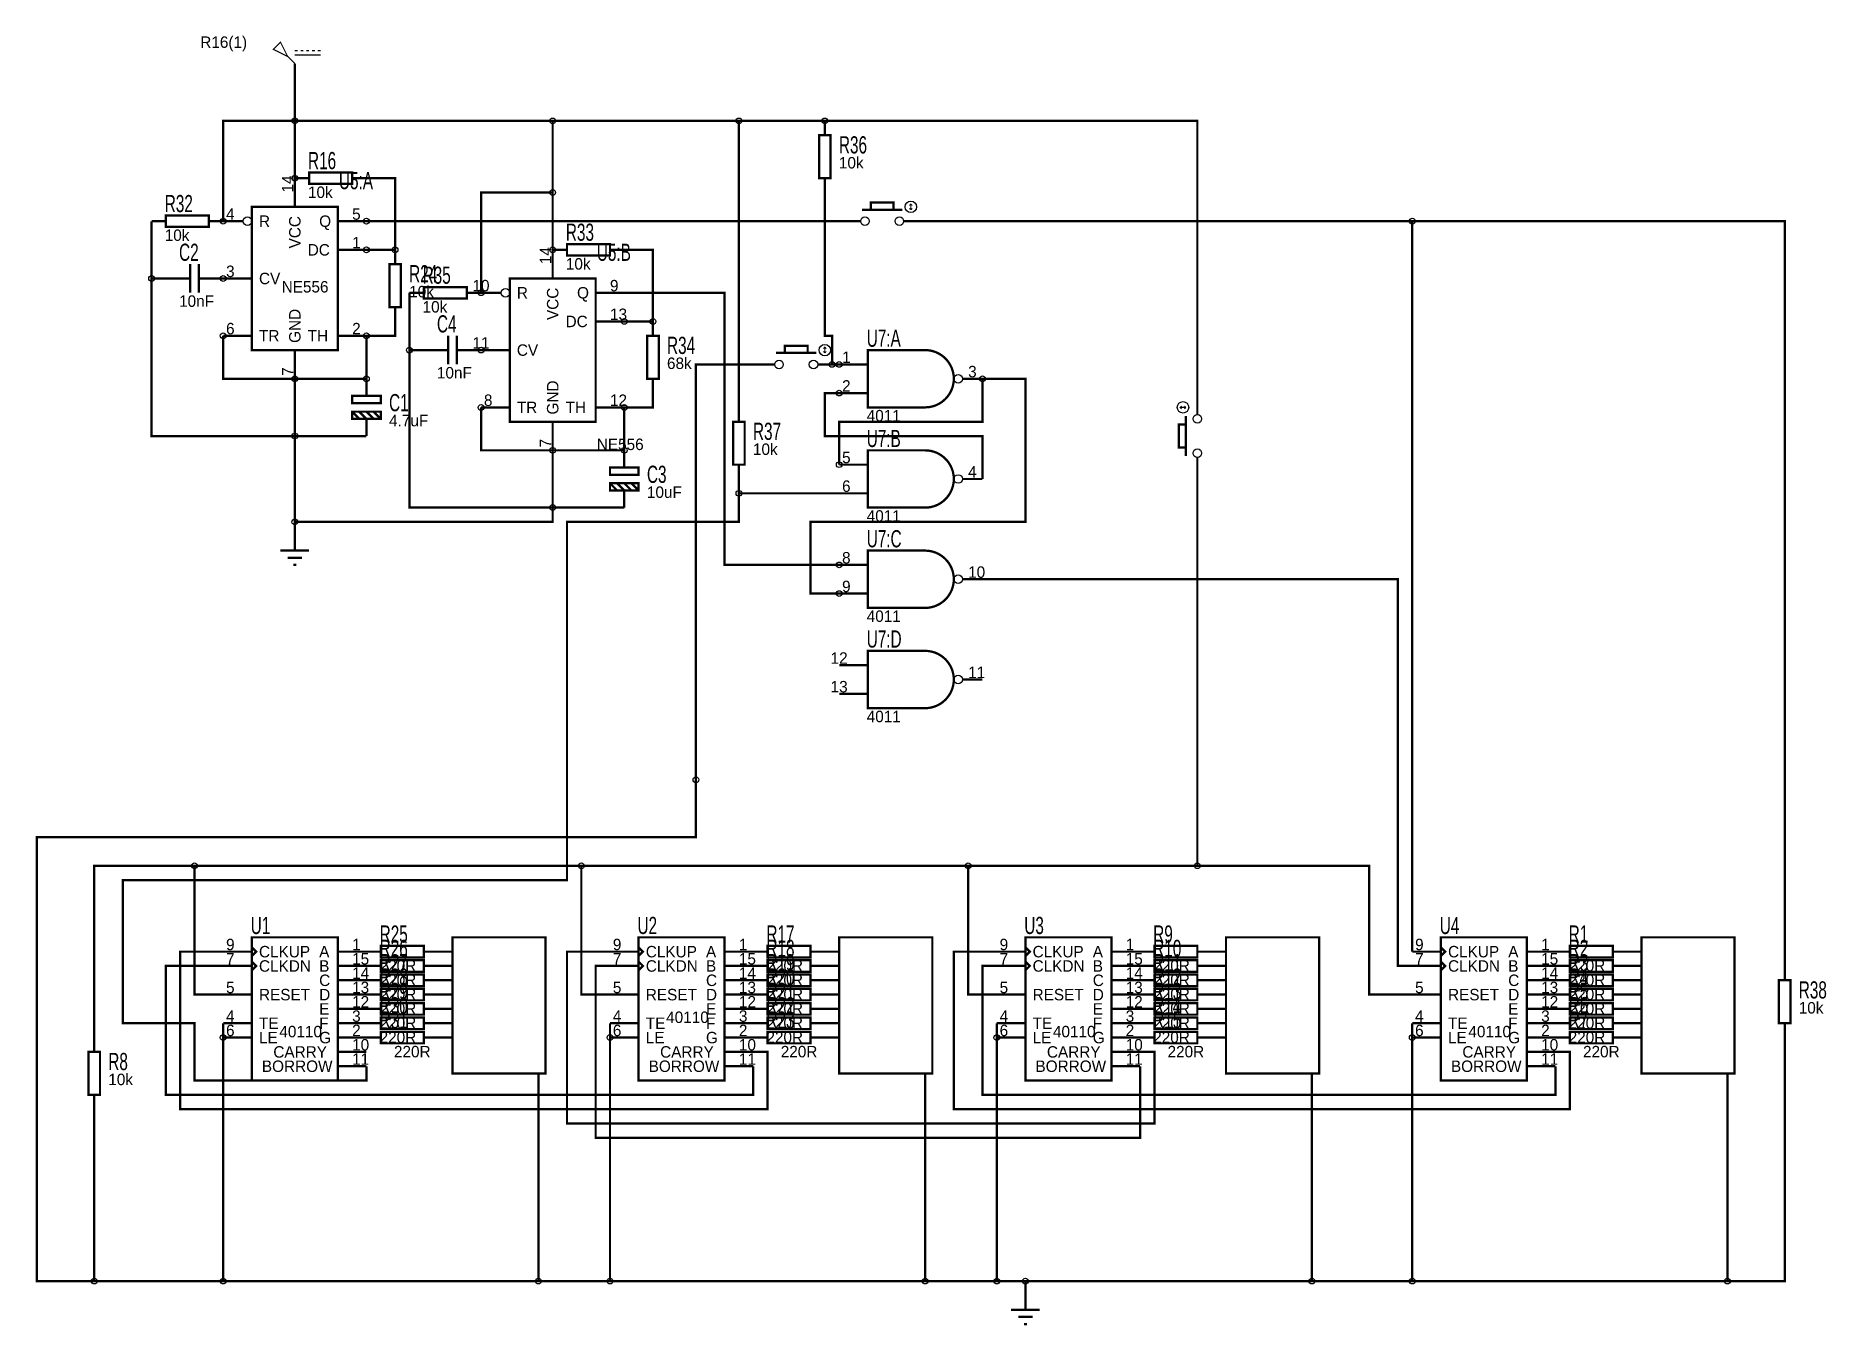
# Model space of a CAD drawing. Header units: inches. Extents: x -5.1 to 7.4, y -4.6 to 4.4.
import ezdxf

# ---------------------------------------------------------------- set-up
doc = ezdxf.new("R2010")
doc.units = ezdxf.units.IN
doc.header["$MEASUREMENT"] = 0
doc.layers.get('0').update_dxf_attribs({"linetype": 'CONTINUOUS'})
for name, color, linetype in [('1', 1, 'CONTINUOUS'), ('2', 2, 'CONTINUOUS'), ('3', 3, 'CONTINUOUS'), ('4', 4, 'CONTINUOUS')]:
    doc.layers.add(name, color=color, linetype=linetype)

msp = doc.modelspace()

# ---------------------------------------------------------------- linework, layer by layer
at = {"layer": '1', "const_width": 0.016}
for points in [[(-3.3, 4.2), (-3.3, 3.8)], [(-3.3, 3.8), (-3.8, 3.8), (-3.8, 3.1)], [(-3.3, 3.8), (-3.3, 3.4), (-3.3, 3.4)], [(-3.3, 3.8), (-1.5, 3.8)], [(-1.5, 3.3), (-1.5, 3.8)], [(-1.5, 3.8), (-0.2, 3.8)], [(0.4, 3.8), (-0.2, 3.8), (-0.2, 1.8)], [(0.4, 3.8), (0.4, 3.8)], [(0.4, 3.8), (3, 3.8), (3, 1.85)], [(-3.3, 3.4), (-3.3, 3.4)], [(-2.8, 3.4), (-2.6, 3.4), (-2.6, 2.9)], [(-1.5, 3.3), (-2, 3.3), (-2, 2.6)], [(-1.5, 3.3), (-1.5, 2.9)], [(-1.5, 3.3), (-1.5, 2.9), (-1.5, 2.9)], [(0.4, 3.3), (0.4, 2.3), (0.45, 2.3), (0.45, 2.1)], [(-4.3, 3.1), (-4.3, 2.7)], [(-3.8, 3.1), (-3.8, 3.1), (-3.8, 3.1)], [(-2.8, 3.1), (-2.8, 3.1)], [(-2.8, 3.1), (0.55, 3.1)], [(4.5, -2), (4.5, 3.1), (1.05, 3.1)], [(7.1, -2.1), (7.1, 3.1), (4.5, 3.1)], [(-2.8, 2.9), (-2.8, 2.9)], [(-2.6, 2.9), (-2.8, 2.9)], [(-2.6, 2.9), (-2.6, 2.9)], [(-1.5, 2.9), (-1.5, 2.9), (-1.5, 2.9)], [(-1, 2.9), (-0.8, 2.9), (-0.8, 2.4)], [(-3.3, 1.6), (-4.3, 1.6), (-4.3, 2.7)], [(-4.2, 2.7), (-4.3, 2.7)], [(-3.8, 2.7), (-3.8, 2.7), (-3.8, 2.7)], [(-2.5, 2.6), (-2.5, 2.2)], [(-2, 2.6), (-2, 2.6), (-2, 2.6)], [(-1, 2.6), (-0.3, 2.6), (-0.3, 0.7), (0.5, 0.7)], [(-2.6, 2.4), (-2.6, 2.3), (-2.8, 2.3), (-2.8, 2.3)], [(-0.8, 2.4), (-1, 2.4), (-1, 2.4)], [(-0.8, 2.4), (-0.8, 2.4)], [(-3.8, 2.3), (-3.8, 2.3)], [(-2.8, 2), (-3.8, 2), (-3.8, 2.3)], [(-2.8, 2), (-2.8, 2.3)], [(-1.5, 1.1), (-2.5, 1.1), (-2.5, 2.2)], [(-2.4, 2.2), (-2.5, 2.2)], [(-2, 2.2), (-2, 2.2), (-2, 2.2)], [(-3.3, 2), (-3.3, 2)], [(-3.3, 1.6), (-3.3, 2)], [(-2.8, 2), (-2.8, 2)], [(-0.05, 2.1), (-0.5, 2.1), (-0.5, -0.8)], [(1.5, 2), (1.8, 2), (1.8, 1), (0.3, 1), (0.3, 0.5), (0.5, 0.5)], [(0.45, 2.1), (0.45, 2.1)], [(0.45, 2.1), (0.5, 2.1)], [(0.5, 2.1), (0.5, 2.1)], [(1.5, 2), (1.5, 1.7), (0.5, 1.7), (0.5, 1.4)], [(1.5, 2), (1.5, 2)], [(-0.8, 1.9), (-0.8, 1.8), (-1, 1.8), (-1, 1.8)], [(1.5, 1.3), (1.5, 1.6), (0.4, 1.6), (0.4, 1.9), (0.5, 1.9)], [(0.5, 1.9), (0.5, 1.9)], [(-1, 1.5), (-2, 1.5), (-2, 1.8), (-2, 1.8)], [(-1, 1.5), (-1, 1.8)], [(-2.8, 1.6), (-3.3, 1.6)], [(-3.3, 1.6), (-3.3, 1)], [(-1.5, 1.1), (-1.5, 1.5), (-1.5, 1.5)], [(-1, 1.5), (-1, 1.5)], [(0.5, 1.4), (0.5, 1.4)], [(-0.2, 1.3), (-0.2, 1.2)], [(1.4, -1.4), (3, -1.4), (3, 1.35)], [(-2.8, -2.8), (-2.8, -2.9), (-4, -2.9), (-4, -2.5), (-4.5, -2.5), (-4.5, -1.5), (-1.4, -1.5), (-1.4, 1), (-0.2, 1), (-0.2, 1.2)], [(0.5, 1.2), (-0.2, 1.2)], [(-1.5, 1.1), (-1.5, 1), (-3.3, 1)], [(-3.3, 0.9), (-3.3, 1)], [(-1, 1.1), (-1.5, 1.1)], [(-3.3, 0.9), (-3.3, 0.8)], [(-3.4, 0.8), (-3.2, 0.8)], [(-3.35, 0.75), (-3.25, 0.75)], [(-3.31, 0.7), (-3.29, 0.7)], [(0.5, 0.7), (0.5, 0.7)], [(0.5, 0.5), (0.5, 0.5)], [(4.5, -2.1), (4.4, -2.1), (4.4, 0.6), (1.5, 0.6)], [(-4.7, -4.3), (-5.1, -4.3), (-5.1, -1.2), (-0.5, -1.2), (-0.5, -0.8)], [(-4.7, -2.6), (-4.7, -1.4), (-4, -1.4)], [(-1.1, -2.3), (-1.3, -2.3), (-1.3, -1.4), (-4, -1.4)], [(-3.8, -2.3), (-4, -2.3), (-4, -1.4)], [(1.6, -2.3), (1.4, -2.3), (1.4, -1.4), (-1.3, -1.4)], [(4.5, -2.3), (4.2, -2.3), (4.2, -1.4), (3, -1.4)], [(-3.8, -2), (-4.1, -2), (-4.1, -3.1), (0, -3.1), (0, -2.7), (-0.1, -2.7)], [(-2.8, -2), (-2.8, -2)], [(-2.3, -2), (-2.3, -2)], [(-1.1, -2), (-1.4, -2), (-1.4, -3.2), (2.7, -3.2), (2.7, -2.7), (2.6, -2.7)], [(-0.1, -2), (-0.1, -2)], [(0.4, -2), (0.4, -2)], [(5.5, -2.7), (5.6, -2.7), (5.6, -3.1), (1.3, -3.1), (1.3, -2), (1.6, -2)], [(2.6, -2), (2.6, -2)], [(3.1, -2), (3.1, -2)], [(5.5, -2), (5.5, -2)], [(6, -2), (6, -2)], [(-3.8, -2.1), (-4.2, -2.1), (-4.2, -3), (-0.1, -3), (-0.1, -2.8)], [(-2.8, -2.1), (-2.8, -2.1)], [(-2.3, -2.1), (-2.3, -2.1)], [(-1.1, -2.1), (-1.2, -2.1), (-1.2, -3.3), (2.6, -3.3), (2.6, -2.8)], [(-0.1, -2.1), (-0.1, -2.1)], [(0.4, -2.1), (0.4, -2.1)], [(5.5, -2.8), (5.5, -3), (1.5, -3), (1.5, -2.1), (1.6, -2.1)], [(2.6, -2.1), (2.6, -2.1)], [(3.1, -2.1), (3.1, -2.1)], [(5.5, -2.1), (5.5, -2.1)], [(6, -2.1), (6, -2.1)], [(-2.8, -2.2), (-2.8, -2.2)], [(-2.3, -2.2), (-2.3, -2.2)], [(-0.1, -2.2), (-0.1, -2.2)], [(0.4, -2.2), (0.4, -2.2)], [(2.6, -2.2), (2.6, -2.2)], [(3.1, -2.2), (3.1, -2.2)], [(5.5, -2.2), (5.5, -2.2)], [(6, -2.2), (6, -2.2)], [(-2.8, -2.3), (-2.8, -2.3)], [(-2.3, -2.3), (-2.3, -2.3)], [(-0.1, -2.3), (-0.1, -2.3)], [(0.4, -2.3), (0.4, -2.3)], [(2.6, -2.3), (2.6, -2.3)], [(3.1, -2.3), (3.1, -2.3)], [(5.5, -2.3), (5.5, -2.3)], [(6, -2.3), (6, -2.3)], [(-3.8, -2.5), (-3.8, -2.6), (-3.8, -2.6), (-3.8, -4.3)], [(-2.8, -2.4), (-2.8, -2.4)], [(-2.8, -2.5), (-2.8, -2.5)], [(-2.3, -2.4), (-2.3, -2.4)], [(-2.3, -2.5), (-2.3, -2.5)], [(-1.1, -2.5), (-1.1, -2.6), (-1.1, -2.6), (-1.1, -4.3)], [(-0.1, -2.4), (-0.1, -2.4)], [(-0.1, -2.5), (-0.1, -2.5)], [(0.4, -2.4), (0.4, -2.4)], [(0.4, -2.5), (0.4, -2.5)], [(1.6, -2.5), (1.6, -2.6), (1.6, -2.6)], [(2.6, -2.4), (2.6, -2.4)], [(2.6, -2.5), (2.6, -2.5)], [(3.1, -2.4), (3.1, -2.4)], [(3.1, -2.5), (3.1, -2.5)], [(4.5, -2.5), (4.5, -2.6), (4.5, -2.6), (4.5, -4.3)], [(5.5, -2.4), (5.5, -2.4)], [(5.5, -2.5), (5.5, -2.5)], [(6, -2.4), (6, -2.4)], [(6, -2.5), (6, -2.5)], [(-2.8, -2.6), (-2.8, -2.6)], [(-2.3, -2.6), (-2.3, -2.6)], [(-0.1, -2.6), (-0.1, -2.6)], [(0.4, -2.6), (0.4, -2.6)], [(1.6, -2.6), (1.6, -4.3)], [(2.6, -2.6), (2.6, -2.6)], [(3.1, -2.6), (3.1, -2.6)], [(5.5, -2.6), (5.5, -2.6)], [(6, -2.6), (6, -2.6)], [(7.1, -2.6), (7.1, -4.3), (6.7, -4.3)], [(-1.6, -2.95), (-1.6, -4.3)], [(1.1, -2.95), (1.1, -4.3)], [(3.8, -2.95), (3.8, -4.3)], [(6.7, -2.95), (6.7, -4.3), (4.5, -4.3)], [(-4.7, -3.1), (-4.7, -4.3)], [(-3.8, -4.3), (-4.7, -4.3)], [(-3.8, -4.3), (-1.6, -4.3)], [(-1.1, -4.3), (-1.6, -4.3)], [(-1.1, -4.3), (1.1, -4.3)], [(1.6, -4.3), (1.1, -4.3)], [(1.8, -4.3), (1.6, -4.3)], [(1.8, -4.4), (1.8, -4.3)], [(1.8, -4.3), (3.8, -4.3)], [(4.5, -4.3), (3.8, -4.3)], [(1.7, -4.5), (1.9, -4.5)], [(1.8, -4.4), (1.8, -4.5)], [(1.75, -4.55), (1.85, -4.55)], [(1.79, -4.6), (1.81, -4.6)]]:
    msp.add_lwpolyline(points, dxfattribs=at)
at = {"layer": '1'}
for centre in [(-3.3, 3.8), (-1.5, 3.8), (-0.2, 3.8), (0.4, 3.8), (-3.3, 3.4), (-1.5, 3.3), (-3.8, 3.1), (-2.8, 3.1), (4.5, 3.1), (-2.8, 2.9), (-2.6, 2.9), (-1.5, 2.9), (-1.5, 2.9), (-4.3, 2.7), (-3.8, 2.7), (-2, 2.6), (-1, 2.4), (-0.8, 2.4), (-3.8, 2.3), (-2.8, 2.3), (-2.5, 2.2), (-2, 2.2), (-3.3, 2), (-2.8, 2), (0.45, 2.1), (0.5, 2.1), (1.5, 2), (0.5, 1.9), (-2, 1.8), (-1, 1.8), (-3.3, 1.6), (-1.5, 1.5), (-1, 1.5), (0.5, 1.4), (-0.2, 1.2), (-3.3, 1), (-1.5, 1.1), (0.5, 0.7), (0.5, 0.5), (-0.5, -0.8), (-4, -1.4), (-1.3, -1.4), (1.4, -1.4), (3, -1.4), (-3.8, -2.6), (-1.1, -2.6), (1.6, -2.6), (4.5, -2.6), (-4.7, -4.3), (-3.8, -4.3), (-1.6, -4.3), (-1.1, -4.3), (1.1, -4.3), (1.6, -4.3), (1.8, -4.3), (3.8, -4.3), (4.5, -4.3), (6.7, -4.3)]:
    msp.add_circle(centre, 0.02, dxfattribs=at)
at = {"layer": '2', "const_width": 0.016}
for points in [[(0.4, 3.8), (0.4, 3.7)], [(0.36, 3.4), (0.44, 3.4), (0.44, 3.7), (0.36, 3.7), (0.36, 3.4)], [(-3.3, 3.4), (-3.2, 3.4)], [(-3.3, 3.4), (-3.3, 3.2)], [(-3.2, 3.36), (-2.9, 3.36), (-2.9, 3.44), (-3.2, 3.44), (-3.2, 3.36)], [(-2.8, 3.4), (-2.9, 3.4)], [(0.4, 3.3), (0.4, 3.4)], [(-4.2, 3.06), (-3.9, 3.06), (-3.9, 3.14), (-4.2, 3.14), (-4.2, 3.06)], [(-3.6, 2.2), (-3, 2.2), (-3, 3.2), (-3.6, 3.2), (-3.6, 2.2)], [(0.66, 3.18), (0.94, 3.18)], [(0.72, 3.18), (0.88, 3.18), (0.88, 3.23), (0.72, 3.23), (0.72, 3.18)], [(-4.3, 3.1), (-4.2, 3.1)], [(-3.8, 3.1), (-3.9, 3.1)], [(-3.8, 3.1), (-3.66, 3.1)], [(-2.8, 3.1), (-3, 3.1)], [(0.55, 3.1), (0.65, 3.1)], [(1.05, 3.1), (0.95, 3.1)], [(-2.8, 2.9), (-3, 2.9)], [(-2.6, 2.9), (-2.6, 2.8)], [(-1.5, 2.9), (-1.5, 2.7)], [(-1.5, 2.9), (-1.4, 2.9)], [(-1.4, 2.86), (-1.1, 2.86), (-1.1, 2.94), (-1.4, 2.94), (-1.4, 2.86)], [(-1, 2.9), (-1.1, 2.9)], [(-4.03, 2.6), (-4.03, 2.8)], [(-3.97, 2.6), (-3.97, 2.8)], [(-2.64, 2.5), (-2.56, 2.5), (-2.56, 2.8), (-2.64, 2.8), (-2.64, 2.5)], [(-4.2, 2.7), (-4.1, 2.7)], [(-4.03, 2.7), (-4.1, 2.7)], [(-3.97, 2.7), (-3.9, 2.7)], [(-3.8, 2.7), (-3.9, 2.7)], [(-3.8, 2.7), (-3.6, 2.7)], [(-2.4, 2.56), (-2.1, 2.56), (-2.1, 2.64), (-2.4, 2.64), (-2.4, 2.56)], [(-1.8, 1.7), (-1.2, 1.7), (-1.2, 2.7), (-1.8, 2.7), (-1.8, 1.7)], [(-2.6, 2.4), (-2.6, 2.5)], [(-2.5, 2.6), (-2.4, 2.6)], [(-2, 2.6), (-2.1, 2.6)], [(-2, 2.6), (-1.86, 2.6)], [(-1, 2.6), (-1.2, 2.6)], [(-1, 2.4), (-1.2, 2.4)], [(-0.8, 2.4), (-0.8, 2.3)], [(-3.8, 2.3), (-3.6, 2.3)], [(-2.8, 2.3), (-3, 2.3)], [(-2.23, 2.1), (-2.23, 2.3)], [(-2.17, 2.1), (-2.17, 2.3)], [(-0.84, 2), (-0.76, 2), (-0.76, 2.3), (-0.84, 2.3), (-0.84, 2)], [(-3.3, 2), (-3.3, 2.2)], [(-2.4, 2.2), (-2.3, 2.2)], [(-2.23, 2.2), (-2.3, 2.2)], [(-2.17, 2.2), (-2.1, 2.2)], [(-2, 2.2), (-2.1, 2.2)], [(-2, 2.2), (-1.8, 2.2)], [(0.06, 2.18), (0.34, 2.18)], [(0.12, 2.18), (0.28, 2.18), (0.28, 2.23), (0.12, 2.23), (0.12, 2.18)], [(1.3, 2), (1.298963, 2.020374), (1.295918, 2.040176), (1.290969, 2.059304), (1.284219, 2.077656), (1.275769, 2.095129), (1.265723, 2.111621), (1.254182, 2.127029), (1.24125, 2.14125), (1.227029, 2.154182), (1.211621, 2.165723), (1.19513, 2.175769), (1.177656, 2.184219), (1.159304, 2.190969), (1.140176, 2.195918), (1.120374, 2.198963), (1.1, 2.2), (0.7, 2.2), (0.7, 1.8), (1.1, 1.8), (1.120374, 1.801037), (1.140176, 1.804082), (1.159304, 1.809031), (1.177656, 1.815781), (1.19513, 1.824231), (1.211621, 1.834277), (1.227029, 1.845818), (1.24125, 1.85875), (1.254182, 1.872971), (1.265723, 1.888379), (1.275769, 1.904871), (1.284219, 1.922344), (1.290969, 1.940696), (1.295918, 1.959824), (1.298963, 1.979626), (1.3, 2)], [(-2.8, 2), (-2.8, 1.9)], [(-0.8, 1.9), (-0.8, 2)], [(-0.05, 2.1), (0.05, 2.1)], [(0.45, 2.1), (0.35, 2.1)], [(0.5, 2.1), (0.7, 2.1)], [(1.5, 2), (1.36, 2)], [(-2.9, 1.83), (-2.7, 1.83), (-2.7, 1.88), (-2.9, 1.88), (-2.9, 1.83)], [(-2.8, 1.88), (-2.8, 1.9)], [(0.5, 1.9), (0.7, 1.9)], [(-2.9, 1.72), (-2.7, 1.72), (-2.7, 1.77), (-2.9, 1.77), (-2.9, 1.72)], [(-2.9, 1.77), (-2.85, 1.72)], [(-2.85, 1.77), (-2.8, 1.72)], [(-2.8, 1.77), (-2.75, 1.72)], [(-2.75, 1.77), (-2.7, 1.72)], [(-2, 1.8), (-1.8, 1.8)], [(-1, 1.8), (-1.2, 1.8)], [(-0.2, 1.8), (-0.2, 1.7)], [(3, 1.85), (3, 1.75)], [(-2.8, 1.72), (-2.8, 1.7)], [(-2.8, 1.6), (-2.8, 1.7)], [(-1.5, 1.5), (-1.5, 1.7)], [(-0.24, 1.4), (-0.16, 1.4), (-0.16, 1.7), (-0.24, 1.7), (-0.24, 1.4)], [(2.87, 1.52), (2.92, 1.52), (2.92, 1.68), (2.87, 1.68), (2.87, 1.52)], [(2.92, 1.46), (2.92, 1.74)], [(-1, 1.5), (-1, 1.4)], [(1.3, 1.3), (1.298963, 1.320374), (1.295918, 1.340176), (1.290969, 1.359304), (1.284219, 1.377656), (1.275769, 1.39513), (1.265723, 1.411621), (1.254182, 1.427029), (1.24125, 1.44125), (1.227029, 1.454182), (1.211621, 1.465723), (1.19513, 1.475769), (1.177656, 1.484219), (1.159304, 1.490969), (1.140176, 1.495918), (1.120374, 1.498963), (1.1, 1.5), (0.7, 1.5), (0.7, 1.1), (1.1, 1.1), (1.120374, 1.101037), (1.140176, 1.104082), (1.159304, 1.109031), (1.177656, 1.115781), (1.19513, 1.124231), (1.211621, 1.134277), (1.227029, 1.145818), (1.24125, 1.15875), (1.254182, 1.172971), (1.265723, 1.188379), (1.275769, 1.20487), (1.284219, 1.222344), (1.290969, 1.240696), (1.295918, 1.259824), (1.298963, 1.279626), (1.3, 1.3)], [(-1.1, 1.33), (-0.9, 1.33), (-0.9, 1.38), (-1.1, 1.38), (-1.1, 1.33)], [(-1, 1.38), (-1, 1.4)], [(-0.2, 1.3), (-0.2, 1.4)], [(0.5, 1.4), (0.7, 1.4)], [(3, 1.35), (3, 1.45)], [(-1.1, 1.22), (-0.9, 1.22), (-0.9, 1.27), (-1.1, 1.27), (-1.1, 1.22)], [(-1.1, 1.27), (-1.05, 1.22)], [(-1.05, 1.27), (-1, 1.22)], [(-1, 1.27), (-0.95, 1.22)], [(-0.95, 1.27), (-0.9, 1.22)], [(1.5, 1.3), (1.36, 1.3)], [(-1, 1.22), (-1, 1.2)], [(-1, 1.1), (-1, 1.2)], [(0.5, 1.2), (0.7, 1.2)], [(1.3, 0.6), (1.298963, 0.620374), (1.295918, 0.640176), (1.290969, 0.659304), (1.284219, 0.677656), (1.275769, 0.69513), (1.265723, 0.711621), (1.254182, 0.727029), (1.24125, 0.74125), (1.227029, 0.754182), (1.211621, 0.765723), (1.19513, 0.775769), (1.177656, 0.784219), (1.159304, 0.790969), (1.140176, 0.795918), (1.120374, 0.798963), (1.1, 0.8), (0.7, 0.8), (0.7, 0.4), (1.1, 0.4), (1.120374, 0.401037), (1.140176, 0.404082), (1.159304, 0.409031), (1.177656, 0.415781), (1.19513, 0.424231), (1.211621, 0.434277), (1.227029, 0.445818), (1.24125, 0.45875), (1.254182, 0.472971), (1.265723, 0.488379), (1.275769, 0.50487), (1.284219, 0.522344), (1.290969, 0.540696), (1.295918, 0.559824), (1.298963, 0.579626), (1.3, 0.6)], [(0.5, 0.7), (0.7, 0.7)], [(0.5, 0.5), (0.7, 0.5)], [(1.5, 0.6), (1.36, 0.6)], [(0.5, 0), (0.7, 0)], [(1.3, -0.1), (1.298963, -0.079626), (1.295918, -0.059824), (1.290969, -0.040696), (1.284219, -0.022344), (1.275769, -0.00487), (1.265723, 0.011621), (1.254182, 0.027029), (1.24125, 0.04125), (1.227029, 0.054182), (1.211621, 0.065723), (1.19513, 0.075769), (1.177656, 0.084219), (1.159304, 0.090969), (1.140176, 0.095918), (1.120374, 0.098963), (1.1, 0.1), (0.7, 0.1), (0.7, -0.3), (1.1, -0.3), (1.120374, -0.298963), (1.140176, -0.295918), (1.159304, -0.290969), (1.177656, -0.284219), (1.19513, -0.275769), (1.211621, -0.265723), (1.227029, -0.254182), (1.24125, -0.24125), (1.254182, -0.227029), (1.265723, -0.211621), (1.275769, -0.19513), (1.284219, -0.177656), (1.290969, -0.159304), (1.295918, -0.140176), (1.298963, -0.120374), (1.3, -0.1)], [(1.5, -0.1), (1.36, -0.1)], [(0.5, -0.2), (0.7, -0.2)], [(-3.8, -2), (-3.6, -2)], [(-3.6, -2.9), (-3, -2.9), (-3, -1.9), (-3.6, -1.9), (-3.6, -2.9)], [(-3.6, -1.97), (-3.57, -2), (-3.6, -2.03), (-3.6, -1.97)], [(-2.8, -2), (-3, -2)], [(-2.8, -2), (-2.7, -2)], [(-2.7, -2.04), (-2.4, -2.04), (-2.4, -1.96), (-2.7, -1.96), (-2.7, -2.04)], [(-2.3, -2), (-2.4, -2)], [(-2.3, -2), (-2.2, -2)], [(-2.2, -2.85), (-1.55, -2.85), (-1.55, -1.9), (-2.2, -1.9), (-2.2, -2.85)], [(-1.1, -2), (-0.9, -2)], [(-0.9, -2.9), (-0.3, -2.9), (-0.3, -1.9), (-0.9, -1.9), (-0.9, -2.9)], [(-0.9, -1.97), (-0.87, -2), (-0.9, -2.03), (-0.9, -1.97)], [(-0.1, -2), (-0.3, -2)], [(-0.1, -2), (0, -2)], [(0, -2.04), (0.3, -2.04), (0.3, -1.96), (0, -1.96), (0, -2.04)], [(0.4, -2), (0.3, -2)], [(0.4, -2), (0.5, -2)], [(0.5, -2.85), (1.15, -2.85), (1.15, -1.9), (0.5, -1.9), (0.5, -2.85)], [(1.6, -2), (1.8, -2)], [(1.8, -2.9), (2.4, -2.9), (2.4, -1.9), (1.8, -1.9), (1.8, -2.9)], [(1.8, -1.97), (1.83, -2), (1.8, -2.03), (1.8, -1.97)], [(2.6, -2), (2.4, -2)], [(2.6, -2), (2.7, -2)], [(2.7, -2.04), (3, -2.04), (3, -1.96), (2.7, -1.96), (2.7, -2.04)], [(3.1, -2), (3, -2)], [(3.1, -2), (3.2, -2)], [(3.2, -2.85), (3.85, -2.85), (3.85, -1.9), (3.2, -1.9), (3.2, -2.85)], [(4.5, -2), (4.7, -2)], [(4.7, -2.9), (5.3, -2.9), (5.3, -1.9), (4.7, -1.9), (4.7, -2.9)], [(4.7, -1.97), (4.73, -2), (4.7, -2.03), (4.7, -1.97)], [(5.5, -2), (5.3, -2)], [(5.5, -2), (5.6, -2)], [(5.6, -2.04), (5.9, -2.04), (5.9, -1.96), (5.6, -1.96), (5.6, -2.04)], [(6, -2), (5.9, -2)], [(6, -2), (6.1, -2)], [(6.1, -2.85), (6.75, -2.85), (6.75, -1.9), (6.1, -1.9), (6.1, -2.85)], [(-3.8, -2.1), (-3.6, -2.1)], [(-3.6, -2.07), (-3.57, -2.1), (-3.6, -2.13), (-3.6, -2.07)], [(-2.8, -2.1), (-3, -2.1)], [(-2.8, -2.1), (-2.7, -2.1)], [(-2.7, -2.14), (-2.4, -2.14), (-2.4, -2.06), (-2.7, -2.06), (-2.7, -2.14)], [(-2.3, -2.1), (-2.4, -2.1)], [(-2.3, -2.1), (-2.2, -2.1)], [(-1.1, -2.1), (-0.9, -2.1)], [(-0.9, -2.07), (-0.87, -2.1), (-0.9, -2.13), (-0.9, -2.07)], [(-0.1, -2.1), (-0.3, -2.1)], [(-0.1, -2.1), (0, -2.1)], [(0, -2.14), (0.3, -2.14), (0.3, -2.06), (0, -2.06), (0, -2.14)], [(0.4, -2.1), (0.3, -2.1)], [(0.4, -2.1), (0.5, -2.1)], [(1.6, -2.1), (1.8, -2.1)], [(1.8, -2.07), (1.83, -2.1), (1.8, -2.13), (1.8, -2.07)], [(2.6, -2.1), (2.4, -2.1)], [(2.6, -2.1), (2.7, -2.1)], [(2.7, -2.14), (3, -2.14), (3, -2.06), (2.7, -2.06), (2.7, -2.14)], [(3.1, -2.1), (3, -2.1)], [(3.1, -2.1), (3.2, -2.1)], [(4.5, -2.1), (4.7, -2.1)], [(4.7, -2.07), (4.73, -2.1), (4.7, -2.13), (4.7, -2.07)], [(5.5, -2.1), (5.3, -2.1)], [(5.5, -2.1), (5.6, -2.1)], [(5.6, -2.14), (5.9, -2.14), (5.9, -2.06), (5.6, -2.06), (5.6, -2.14)], [(6, -2.1), (5.9, -2.1)], [(6, -2.1), (6.1, -2.1)], [(7.1, -2.1), (7.1, -2.2)], [(-2.8, -2.2), (-3, -2.2)], [(-2.8, -2.2), (-2.7, -2.2)], [(-2.7, -2.24), (-2.4, -2.24), (-2.4, -2.16), (-2.7, -2.16), (-2.7, -2.24)], [(-2.3, -2.2), (-2.4, -2.2)], [(-2.3, -2.2), (-2.2, -2.2)], [(-0.1, -2.2), (-0.3, -2.2)], [(-0.1, -2.2), (0, -2.2)], [(0, -2.24), (0.3, -2.24), (0.3, -2.16), (0, -2.16), (0, -2.24)], [(0.4, -2.2), (0.3, -2.2)], [(0.4, -2.2), (0.5, -2.2)], [(2.6, -2.2), (2.4, -2.2)], [(2.6, -2.2), (2.7, -2.2)], [(2.7, -2.24), (3, -2.24), (3, -2.16), (2.7, -2.16), (2.7, -2.24)], [(3.1, -2.2), (3, -2.2)], [(3.1, -2.2), (3.2, -2.2)], [(5.5, -2.2), (5.3, -2.2)], [(5.5, -2.2), (5.6, -2.2)], [(5.6, -2.24), (5.9, -2.24), (5.9, -2.16), (5.6, -2.16), (5.6, -2.24)], [(6, -2.2), (5.9, -2.2)], [(6, -2.2), (6.1, -2.2)], [(7.06, -2.5), (7.14, -2.5), (7.14, -2.2), (7.06, -2.2), (7.06, -2.5)], [(-3.8, -2.3), (-3.6, -2.3)], [(-2.8, -2.3), (-3, -2.3)], [(-2.8, -2.3), (-2.7, -2.3)], [(-2.7, -2.34), (-2.4, -2.34), (-2.4, -2.26), (-2.7, -2.26), (-2.7, -2.34)], [(-2.7, -2.44), (-2.4, -2.44), (-2.4, -2.36), (-2.7, -2.36), (-2.7, -2.44)], [(-2.3, -2.3), (-2.4, -2.3)], [(-2.3, -2.3), (-2.2, -2.3)], [(-1.1, -2.3), (-0.9, -2.3)], [(-0.1, -2.3), (-0.3, -2.3)], [(-0.1, -2.3), (0, -2.3)], [(0, -2.34), (0.3, -2.34), (0.3, -2.26), (0, -2.26), (0, -2.34)], [(0, -2.44), (0.3, -2.44), (0.3, -2.36), (0, -2.36), (0, -2.44)], [(0.4, -2.3), (0.3, -2.3)], [(0.4, -2.3), (0.5, -2.3)], [(1.6, -2.3), (1.8, -2.3)], [(2.6, -2.3), (2.4, -2.3)], [(2.6, -2.3), (2.7, -2.3)], [(2.7, -2.34), (3, -2.34), (3, -2.26), (2.7, -2.26), (2.7, -2.34)], [(2.7, -2.44), (3, -2.44), (3, -2.36), (2.7, -2.36), (2.7, -2.44)], [(3.1, -2.3), (3, -2.3)], [(3.1, -2.3), (3.2, -2.3)], [(4.5, -2.3), (4.7, -2.3)], [(5.5, -2.3), (5.3, -2.3)], [(5.5, -2.3), (5.6, -2.3)], [(5.6, -2.34), (5.9, -2.34), (5.9, -2.26), (5.6, -2.26), (5.6, -2.34)], [(5.6, -2.44), (5.9, -2.44), (5.9, -2.36), (5.6, -2.36), (5.6, -2.44)], [(6, -2.3), (5.9, -2.3)], [(6, -2.3), (6.1, -2.3)], [(-3.8, -2.5), (-3.6, -2.5)], [(-2.8, -2.4), (-3, -2.4)], [(-2.8, -2.5), (-3, -2.5)], [(-2.8, -2.4), (-2.7, -2.4)], [(-2.8, -2.5), (-2.7, -2.5)], [(-2.7, -2.54), (-2.4, -2.54), (-2.4, -2.46), (-2.7, -2.46), (-2.7, -2.54)], [(-2.3, -2.4), (-2.4, -2.4)], [(-2.3, -2.5), (-2.4, -2.5)], [(-2.3, -2.4), (-2.2, -2.4)], [(-2.3, -2.5), (-2.2, -2.5)], [(-1.1, -2.5), (-0.9, -2.5)], [(-0.1, -2.4), (-0.3, -2.4)], [(-0.1, -2.5), (-0.3, -2.5)], [(-0.1, -2.4), (0, -2.4)], [(-0.1, -2.5), (0, -2.5)], [(0, -2.54), (0.3, -2.54), (0.3, -2.46), (0, -2.46), (0, -2.54)], [(0.4, -2.4), (0.3, -2.4)], [(0.4, -2.5), (0.3, -2.5)], [(0.4, -2.4), (0.5, -2.4)], [(0.4, -2.5), (0.5, -2.5)], [(1.6, -2.5), (1.8, -2.5)], [(2.6, -2.4), (2.4, -2.4)], [(2.6, -2.5), (2.4, -2.5)], [(2.6, -2.4), (2.7, -2.4)], [(2.6, -2.5), (2.7, -2.5)], [(2.7, -2.54), (3, -2.54), (3, -2.46), (2.7, -2.46), (2.7, -2.54)], [(3.1, -2.4), (3, -2.4)], [(3.1, -2.5), (3, -2.5)], [(3.1, -2.4), (3.2, -2.4)], [(3.1, -2.5), (3.2, -2.5)], [(4.5, -2.5), (4.7, -2.5)], [(5.5, -2.4), (5.3, -2.4)], [(5.5, -2.5), (5.3, -2.5)], [(5.5, -2.4), (5.6, -2.4)], [(5.5, -2.5), (5.6, -2.5)], [(5.6, -2.54), (5.9, -2.54), (5.9, -2.46), (5.6, -2.46), (5.6, -2.54)], [(6, -2.4), (5.9, -2.4)], [(6, -2.5), (5.9, -2.5)], [(6, -2.4), (6.1, -2.4)], [(6, -2.5), (6.1, -2.5)], [(7.1, -2.6), (7.1, -2.5)], [(-4.7, -2.6), (-4.7, -2.7)], [(-3.8, -2.6), (-3.6, -2.6)], [(-2.8, -2.6), (-3, -2.6)], [(-2.8, -2.6), (-2.7, -2.6)], [(-2.7, -2.64), (-2.4, -2.64), (-2.4, -2.56), (-2.7, -2.56), (-2.7, -2.64)], [(-2.3, -2.6), (-2.4, -2.6)], [(-2.3, -2.6), (-2.2, -2.6)], [(-1.1, -2.6), (-0.9, -2.6)], [(-0.1, -2.6), (-0.3, -2.6)], [(-0.1, -2.6), (0, -2.6)], [(0, -2.64), (0.3, -2.64), (0.3, -2.56), (0, -2.56), (0, -2.64)], [(0.4, -2.6), (0.3, -2.6)], [(0.4, -2.6), (0.5, -2.6)], [(1.6, -2.6), (1.8, -2.6)], [(2.6, -2.6), (2.4, -2.6)], [(2.6, -2.6), (2.7, -2.6)], [(2.7, -2.64), (3, -2.64), (3, -2.56), (2.7, -2.56), (2.7, -2.64)], [(3.1, -2.6), (3, -2.6)], [(3.1, -2.6), (3.2, -2.6)], [(4.5, -2.6), (4.7, -2.6)], [(5.5, -2.6), (5.3, -2.6)], [(5.5, -2.6), (5.6, -2.6)], [(5.6, -2.64), (5.9, -2.64), (5.9, -2.56), (5.6, -2.56), (5.6, -2.64)], [(6, -2.6), (5.9, -2.6)], [(6, -2.6), (6.1, -2.6)], [(-4.74, -3), (-4.66, -3), (-4.66, -2.7), (-4.74, -2.7), (-4.74, -3)], [(-2.8, -2.7), (-3, -2.7)], [(-0.1, -2.7), (-0.3, -2.7)], [(2.6, -2.7), (2.4, -2.7)], [(5.5, -2.7), (5.3, -2.7)], [(-2.8, -2.8), (-3, -2.8)], [(-1.6, -2.95), (-1.6, -2.85)], [(-0.1, -2.8), (-0.3, -2.8)], [(1.1, -2.95), (1.1, -2.85)], [(2.6, -2.8), (2.4, -2.8)], [(3.8, -2.95), (3.8, -2.85)], [(5.5, -2.8), (5.3, -2.8)], [(6.7, -2.95), (6.7, -2.85)], [(-4.7, -3.1), (-4.7, -3)]]:
    msp.add_lwpolyline(points, dxfattribs=at)
at = {"layer": '2'}
for centre in [(-3.63, 3.1), (0.68, 3.1), (0.92, 3.1), (-1.83, 2.6), (0.08, 2.1), (0.32, 2.1), (1.33, 2), (3, 1.72), (3, 1.48), (1.33, 1.3), (1.33, 0.6), (1.33, -0.1)]:
    msp.add_circle(centre, 0.03, dxfattribs=at)
at = {"layer": '3', "const_width": 0.008}
for points in [[(-3.35, 4.25), (-3.45, 4.3), (-3.4, 4.35), (-3.35, 4.25)], [(-3.3, 4.2), (-3.35, 4.25)], [(-3.3, 4.29), (-3.28, 4.29)], [(-3.3, 4.26), (-3.12, 4.26)], [(-3.26, 4.29), (-3.24, 4.29)], [(-3.22, 4.29), (-3.2, 4.29)], [(-3.18, 4.29), (-3.16, 4.29)], [(-3.14, 4.29), (-3.12, 4.29)]]:
    msp.add_lwpolyline(points, dxfattribs=at)
at = {"layer": '4', "const_width": 0.008}
for points in [[(0.99, 3.21), (1, 3.22), (1.01, 3.21)], [(1, 3.18), (0.99, 3.19)], [(1, 3.18), (1, 3.22)], [(1, 3.18), (1.01, 3.19)], [(0.39, 2.21), (0.4, 2.22), (0.41, 2.21)], [(0.4, 2.18), (0.39, 2.19)], [(0.4, 2.18), (0.4, 2.22)], [(0.4, 2.18), (0.41, 2.19)], [(2.89, 1.79), (2.88, 1.8), (2.89, 1.81)], [(2.92, 1.8), (2.88, 1.8)], [(2.92, 1.8), (2.91, 1.81)], [(2.92, 1.8), (2.91, 1.79)]]:
    msp.add_lwpolyline(points, dxfattribs=at)
at = {"layer": '4'}
for centre in [(1, 3.2), (0.4, 2.2), (2.9, 1.8)]:
    msp.add_circle(centre, 0.04, dxfattribs=at)

# ---------------------------------------------------------------- texts
at = {"width": 0.666667}
for s, p in [('R36', (0.498, 3.573)), ('R16', (-3.208, 3.463)), ('U5:A', (-2.991996, 3.323)), ('R32', (-4.208, 3.163)), ('R33', (-1.408, 2.963)), ('C2', (-4.108, 2.823)), ('U5:B', (-1.191996, 2.823)), ('R24', (-2.502, 2.673)), ('R35', (-2.408, 2.663)), ('C4', (-2.308, 2.323)), ('R34', (-0.702, 2.173)), ('U7:A', (0.692, 2.223)), ('C1', (-2.642, 1.773)), ('R37', (-0.102, 1.573)), ('U7:B', (0.692, 1.523)), ('C3', (-0.842, 1.273)), ('U7:C', (0.692, 0.823)), ('U7:D', (0.692, 0.123)), ('U1', (-3.608, -1.877)), ('R25', (-2.708, -1.937)), ('U2', (-0.908, -1.877)), ('R17', (-0.008, -1.937)), ('U3', (1.792, -1.877)), ('R9', (2.692, -1.937)), ('U4', (4.692, -1.877)), ('R1', (5.592, -1.937)), ('R26', (-2.708, -2.037)), ('R18', (-0.008, -2.037)), ('R10', (2.692, -2.037)), ('R2', (5.592, -2.037)), ('R27', (-2.708, -2.137)), ('R28', (-2.708, -2.237)), ('R19', (-0.008, -2.137)), ('R20', (-0.008, -2.237)), ('R11', (2.692, -2.137)), ('R12', (2.692, -2.237)), ('R3', (5.592, -2.137)), ('R4', (5.592, -2.237)), ('R29', (-2.708, -2.337)), ('R21', (-0.008, -2.337)), ('R13', (2.692, -2.337)), ('R5', (5.592, -2.337)), ('R38', (7.198, -2.327)), ('R30', (-2.708, -2.437)), ('R22', (-0.008, -2.437)), ('R14', (2.692, -2.437)), ('R6', (5.592, -2.437)), ('R31', (-2.708, -2.537)), ('R23', (-0.008, -2.537)), ('R15', (2.692, -2.537)), ('R7', (5.592, -2.537)), ('R8', (-4.602, -2.827))]:
    msp.add_text(s, height=0.12, dxfattribs=at).set_placement(p)
for s, p in [('10k', (0.498, 3.468)), ('10k', (-3.208, 3.262)), ('4', (-3.78, 3.11)), ('R', (-3.55, 3.06)), ('Q', (-3.13, 3.06)), ('5', (-2.9, 3.11)), ('10k', (-4.208, 2.962)), ('DC', (-3.21, 2.86)), ('1', (-2.9, 2.91)), ('3', (-3.78, 2.71)), ('10k', (-1.408, 2.762)), ('CV', (-3.55, 2.66)), ('NE556', (-3.391996, 2.602)), ('10k', (-2.502, 2.568)), ('10', (-2.06, 2.61)), ('R', (-1.75, 2.56)), ('Q', (-1.33, 2.56)), ('9', (-1.1, 2.61)), ('10nF', (-4.108, 2.502)), ('10k', (-2.408, 2.462)), ('6', (-3.78, 2.31)), ('2', (-2.9, 2.31)), ('DC', (-1.41, 2.36)), ('13', (-1.1, 2.41)), ('TR', (-3.55, 2.26)), ('TH', (-3.21, 2.26)), ('11', (-2.06, 2.21)), ('CV', (-1.75, 2.16)), ('68k', (-0.702, 2.068)), ('1', (0.52, 2.11)), ('10nF', (-2.308, 2.002)), ('3', (1.4, 2.01)), ('8', (-1.98, 1.81)), ('12', (-1.1, 1.81)), ('2', (0.52, 1.91)), ('TR', (-1.75, 1.76)), ('TH', (-1.41, 1.76)), ('4011', (0.692, 1.702)), ('4.7uF', (-2.642, 1.668)), ('NE556', (-1.191996, 1.502)), ('10k', (-0.102, 1.468)), ('5', (0.52, 1.41)), ('4', (1.4, 1.31)), ('6', (0.52, 1.21)), ('10uF', (-0.842, 1.168)), ('4011', (0.692, 1.002)), ('8', (0.52, 0.71)), ('10', (1.4, 0.61)), ('9', (0.52, 0.51)), ('4011', (0.692, 0.302)), ('12', (0.44, 0.01)), ('13', (0.44, -0.19)), ('11', (1.4, -0.09)), ('4011', (0.692, -0.398)), ('9', (-3.78, -1.99)), ('CLKUP', (-3.55, -2.04)), ('A', (-3.13, -2.04)), ('1', (-2.9, -1.99)), ('9', (-1.08, -1.99)), ('CLKUP', (-0.85, -2.04)), ('A', (-0.43, -2.04)), ('1', (-0.2, -1.99)), ('9', (1.62, -1.99)), ('CLKUP', (1.85, -2.04)), ('A', (2.27, -2.04)), ('1', (2.5, -1.99)), ('9', (4.52, -1.99)), ('CLKUP', (4.75, -2.04)), ('A', (5.17, -2.04)), ('1', (5.4, -1.99)), ('7', (-3.78, -2.09)), ('CLKDN', (-3.55, -2.14)), ('B', (-3.13, -2.14)), ('15', (-2.9, -2.09)), ('14', (-2.9, -2.19)), ('220R', (-2.708, -2.138)), ('7', (-1.08, -2.09)), ('CLKDN', (-0.85, -2.14)), ('B', (-0.43, -2.14)), ('15', (-0.2, -2.09)), ('14', (-0.2, -2.19)), ('220R', (-0.008, -2.138)), ('7', (1.62, -2.09)), ('CLKDN', (1.85, -2.14)), ('B', (2.27, -2.14)), ('15', (2.5, -2.09)), ('14', (2.5, -2.19)), ('220R', (2.692, -2.138)), ('7', (4.52, -2.09)), ('CLKDN', (4.75, -2.14)), ('B', (5.17, -2.14)), ('15', (5.4, -2.09)), ('14', (5.4, -2.19)), ('220R', (5.592, -2.138)), ('5', (-3.78, -2.29)), ('C', (-3.13, -2.24)), ('13', (-2.9, -2.29)), ('220R', (-2.708, -2.238)), ('5', (-1.08, -2.29)), ('C', (-0.43, -2.24)), ('13', (-0.2, -2.29)), ('220R', (-0.008, -2.238)), ('5', (1.62, -2.29)), ('C', (2.27, -2.24)), ('13', (2.5, -2.29)), ('220R', (2.692, -2.238)), ('5', (4.52, -2.29)), ('C', (5.17, -2.24)), ('13', (5.4, -2.29)), ('220R', (5.592, -2.238)), ('RESET', (-3.55, -2.34)), ('D', (-3.13, -2.34)), ('E', (-3.13, -2.44)), ('12', (-2.9, -2.39)), ('220R', (-2.708, -2.338)), ('220R', (-2.708, -2.438)), ('RESET', (-0.85, -2.34)), ('D', (-0.43, -2.34)), ('E', (-0.43, -2.44)), ('12', (-0.2, -2.39)), ('220R', (-0.008, -2.338)), ('220R', (-0.008, -2.438)), ('RESET', (1.85, -2.34)), ('D', (2.27, -2.34)), ('E', (2.27, -2.44)), ('12', (2.5, -2.39)), ('220R', (2.692, -2.338)), ('220R', (2.692, -2.438)), ('RESET', (4.75, -2.34)), ('D', (5.17, -2.34)), ('E', (5.17, -2.44)), ('12', (5.4, -2.39)), ('220R', (5.592, -2.338)), ('220R', (5.592, -2.438)), ('10k', (7.198, -2.432)), ('4', (-3.78, -2.49)), ('TE', (-3.55, -2.54)), ('F', (-3.13, -2.54)), ('3', (-2.9, -2.49)), ('220R', (-2.708, -2.538)), ('4', (-1.08, -2.49)), ('TE', (-0.85, -2.54)), ('40110', (-0.708, -2.498)), ('F', (-0.43, -2.54)), ('3', (-0.2, -2.49)), ('220R', (-0.008, -2.538)), ('4', (1.62, -2.49)), ('TE', (1.85, -2.54)), ('F', (2.27, -2.54)), ('3', (2.5, -2.49)), ('220R', (2.692, -2.538)), ('4', (4.52, -2.49)), ('TE', (4.75, -2.54)), ('F', (5.17, -2.54)), ('3', (5.4, -2.49)), ('220R', (5.592, -2.538)), ('6', (-3.78, -2.59)), ('LE', (-3.55, -2.64)), ('40110', (-3.408, -2.598)), ('G', (-3.13, -2.64)), ('2', (-2.9, -2.59)), ('10', (-2.9, -2.69)), ('220R', (-2.708, -2.638)), ('6', (-1.08, -2.59)), ('LE', (-0.85, -2.64)), ('G', (-0.43, -2.64)), ('2', (-0.2, -2.59)), ('10', (-0.2, -2.69)), ('220R', (-0.008, -2.638)), ('6', (1.62, -2.59)), ('LE', (1.85, -2.64)), ('40110', (1.992, -2.598)), ('G', (2.27, -2.64)), ('2', (2.5, -2.59)), ('10', (2.5, -2.69)), ('220R', (2.692, -2.638)), ('6', (4.52, -2.59)), ('LE', (4.75, -2.64)), ('40110', (4.892, -2.598)), ('G', (5.17, -2.64)), ('2', (5.4, -2.59)), ('10', (5.4, -2.69)), ('220R', (5.592, -2.638)), ('CARRY', (-3.45, -2.74)), ('11', (-2.9, -2.79)), ('220R', (-2.608, -2.738)), ('CARRY', (-0.75, -2.74)), ('11', (-0.2, -2.79)), ('220R', (0.092, -2.738)), ('CARRY', (1.95, -2.74)), ('11', (2.5, -2.79)), ('220R', (2.792, -2.738)), ('CARRY', (4.85, -2.74)), ('11', (5.4, -2.79)), ('220R', (5.692, -2.738)), ('10k', (-4.602, -2.932)), ('BORROW', (-3.53, -2.84)), ('BORROW', (-0.83, -2.84)), ('BORROW', (1.87, -2.84)), ('BORROW', (4.77, -2.84))]:
    msp.add_text(s, height=0.08).set_placement(p)
for s, p in [('14', (-3.31, 3.3)), ('VCC', (-3.26, 2.91)), ('14', (-1.51, 2.8)), ('VCC', (-1.46, 2.41)), ('GND', (-3.26, 2.25)), ('7', (-3.31, 2.02)), ('GND', (-1.46, 1.75)), ('7', (-1.51, 1.52))]:
    msp.add_text(s, height=0.08, rotation=90).set_placement(p)
at = {"layer": '3'}
msp.add_text('R16(1)', height=0.08, dxfattribs=at).set_placement((-3.96, 4.31))

doc.saveas('drawing.dxf')
